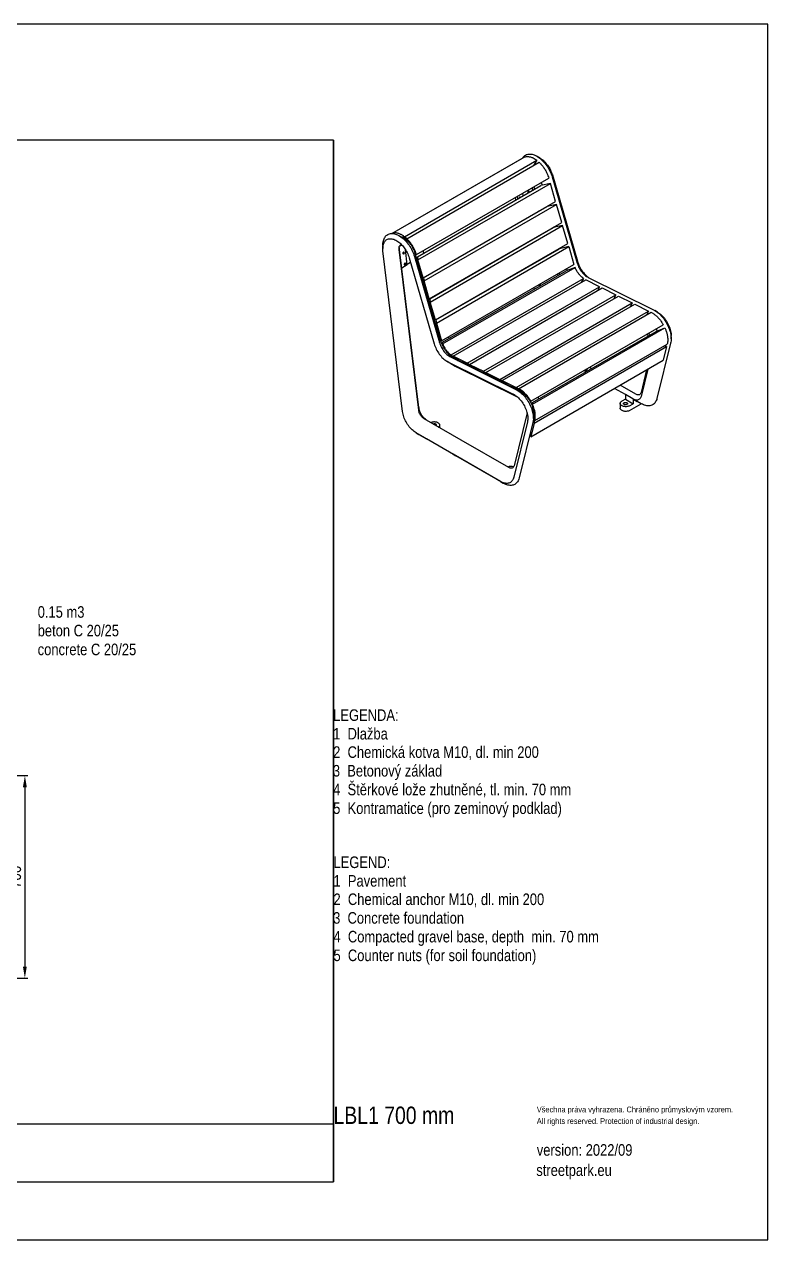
# Model space of a CAD drawing. Header units: millimetres. Extents: x 9253 to 16944, y -1847 to 2353.
# Drawn here: x 14376 to 16944, y -1847 to 2353 of the extents above; entities that cross this region are included whole.
import ezdxf

# ---------------------------------------------------------------- set-up
doc = ezdxf.new("R2010")
doc.units = ezdxf.units.MM
doc.header["$LTSCALE"] = 0.3
doc.layers.add('Nekreslit', color=6, linetype='Continuous', plot=False)
doc.styles.add('SEACAD_Arial', font='arial.ttf', dxfattribs={"width": 0.8})
doc.dimstyles.new('ISO-25', dxfattribs={"dimtxt": 2.1, "dimasz": 2, "dimexe": 0.5, "dimexo": 1.5, "dimtad": 1, "dimdec": 0, "dimtxsty": 'SEACAD_Arial', "dimcen": 2, "dimadec": 0, "dimazin": 0, "dimtfac": 1, "dimtdec": 0, "dimtmove": 0, "dimatfit": 3, "dimfxl": 1, "dimarcsym": 0})

# ---------------------------------------------------------------- blocks, each defined once
blk = doc.blocks.new('*D192')
at = {"color": 0, "lineweight": -2, "transparency": 16777216}
for p, q in [((14207.2, -243.3), (14388.2, -243.3)), ((14378.2, -283.3), (14378.2, -903.3)), ((14207.2, -943.3), (14388.2, -943.3))]:
    blk.add_line(p, q, dxfattribs=at)
at = {"color": 0, "transparency": 16777216}
for points in [[(14371.5, -283.3), (14384.8, -283.3), (14378.2, -243.3)], [(14371.5, -903.3), (14384.8, -903.3), (14378.2, -943.3)]]:
    blk.add_solid(points, dxfattribs=at)
at = {"layer": 'Defpoints', "color": 0, "transparency": 16777216}
for p in [(14177.2, -243.3), (14177.2, -943.3), (14378.2, -943.3)]:
    blk.add_point(p, dxfattribs=at)
at = {"color": 0, "transparency": 16777216, "insert": (14344.2, -593.3), "char_height": 42, "attachment_point": 5, "rotation": 90, "style": 'SEACAD_Arial'}
blk.add_mtext('700', dxfattribs=at)

msp = doc.modelspace()

# ---------------------------------------------------------------- linework, layer by layer
at = {"color": 7, "linetype": 'Continuous', "lineweight": 25}
for p, q in [((15645.5, 1630), (16097.6, 1891)), ((15645.9, 1630.2), (16103.4, 1894.3)), ((16097.6, 1890.9), (16097.6, 1891)), ((16156.9, 1891.6), (16147.4, 1897)), ((15689.7, 1618.9), (16147.2, 1883)), ((15697.6, 1612.1), (16155, 1876.2)), ((16147.2, 1883), (16135.3, 1864.8)), ((15730.8, 1557.2), (16188.3, 1821.3)), ((16162.3, 1806.3), (16165.1, 1796.9)), ((16199.8, 1825.9), (16286.7, 1527.6)), ((16200.5, 1832.4), (16287.4, 1534.1)), ((15734.5, 1549.8), (16161.2, 1796.1)), ((15736.2, 1539), (16193.7, 1803.1)), ((16099.3, 1760.3), (16098.2, 1769.3)), ((16117.1, 1770.6), (16116, 1779.6)), ((16120.5, 1772.6), (16119.4, 1781.5)), ((16133.1, 1779.9), (16130.7, 1788.1)), ((16136.2, 1791.2), (16138.6, 1783)), ((16193.7, 1803.1), (16161.2, 1796.1)), ((16211.7, 1741.2), (16193.7, 1803.1)), ((15754.2, 1477.1), (16211.7, 1741.2)), ((15755.7, 1477), (16182.4, 1723.3)), ((15757.3, 1466.2), (16214.8, 1730.3)), ((16074, 1745.7), (16072.9, 1754.7)), ((16079.1, 1758.2), (16080.2, 1749.3)), ((16214.8, 1730.3), (16182.4, 1723.3)), ((16185.7, 1726.2), (16186.3, 1724.1)), ((16232.9, 1668.4), (16214.8, 1730.3)), ((16108.9, 1680.9), (16108.8, 1681.8)), ((16126.8, 1691.2), (16126.7, 1692.1)), ((16130.2, 1693.1), (16130.1, 1694.1)), ((16154.3, 1707.1), (16154.1, 1707.9)), ((16159.5, 1711.1), (16159.7, 1710.2)), ((15775.4, 1404.3), (16232.9, 1668.4)), ((15776.9, 1404.2), (16203.6, 1650.5)), ((15778.5, 1393.4), (16236, 1657.5)), ((16180.7, 1638.3), (16180.9, 1637.4)), ((16236, 1657.5), (16203.6, 1650.5)), ((16206.8, 1653.4), (16207.4, 1651.3)), ((16254, 1595.6), (16236, 1657.5)), ((15646.6, 1629.8), (15645.9, 1630.2)), ((15692.4, 1610.2), (15671.4, 1622.3)), ((15697.7, 1612.2), (15689.7, 1618.9)), ((16118.6, 1601.4), (16118.5, 1602.4)), ((16136.5, 1611.7), (16136.3, 1612.7)), ((16139.9, 1613.7), (16139.7, 1614.6)), ((16175.5, 1634.3), (16175.2, 1635.1)), ((15614.9, 1589.6), (15614.9, 1578.6)), ((15683, 1014.6), (15615.4, 1570.2)), ((15671.1, 1582.3), (15671.1, 1575.2)), ((15738.7, 1019.6), (15671.1, 1575.2)), ((15738.8, 1028.9), (15671.3, 1583.2)), ((15680.2, 1510.3), (15671.3, 1583.2)), ((15681, 1590.2), (15671.8, 1584.8)), ((15699.3, 1521.4), (15692.8, 1574.7)), ((15725.4, 1565.4), (15727.6, 1566.7)), ((15812.2, 1267.1), (15725.4, 1565.4)), ((15756.8, 1562.6), (15754.4, 1570.8)), ((15796.5, 1331.5), (16254, 1595.6)), ((15798.1, 1331.4), (16224.8, 1577.7)), ((15799.7, 1320.6), (16257.2, 1584.7)), ((16196.7, 1561.5), (16196.4, 1562.3)), ((16201.9, 1565.5), (16202.1, 1564.6)), ((16257.2, 1584.7), (16224.8, 1577.7)), ((16228, 1580.6), (16228.6, 1578.5)), ((16257.2, 1584.7), (16275.2, 1522.8)), ((15699.3, 1521.4), (15680.2, 1510.3)), ((15698.9, 1524.3), (15710.2, 1530.8)), ((15705.6, 1546.6), (15792.4, 1248.4)), ((15723.9, 1551.1), (15810.7, 1252.9)), ((15734.5, 1549.8), (15736.2, 1539)), ((15754.2, 1477.1), (15736.2, 1539)), ((15817.7, 1258.7), (16275.2, 1522.8)), ((15821.3, 1248.7), (16278.8, 1512.8)), ((16128.3, 1522), (16128.2, 1522.9)), ((16146.1, 1532.3), (16146, 1533.2)), ((16149.5, 1534.2), (16149.4, 1535.2)), ((16278.8, 1512.8), (16247.9, 1501.3)), ((15755.7, 1477), (15757.3, 1466.2)), ((15778, 1489.8), (15777.7, 1490.7)), ((15821.3, 1255), (16247.9, 1501.3)), ((15850.7, 1210.5), (16308.2, 1474.6)), ((15858.2, 1205.9), (16315.7, 1470)), ((16308.2, 1474.6), (16299.8, 1460.8)), ((16315.7, 1470), (16315.9, 1469.9)), ((16324.7, 1478.2), (16550.3, 1366.2)), ((15775.4, 1404.3), (15757.3, 1466.2)), ((15906.2, 1182.1), (16363.7, 1446.2)), ((15914.7, 1177.9), (16372.2, 1442)), ((16138.5, 1438.1), (16137.8, 1443.5)), ((16156.3, 1448.4), (16155.7, 1453.8)), ((16159.7, 1450.4), (16159.1, 1455.7)), ((16363.7, 1446.2), (16315.9, 1469.9)), ((16363.7, 1446.2), (16358, 1433.8)), ((16372.2, 1442), (16420.1, 1418.2)), ((15776.9, 1404.2), (15778.5, 1393.4)), ((15796.5, 1331.5), (15778.5, 1393.4)), ((15799.1, 1417), (15798.9, 1417.9)), ((15962.6, 1154.1), (16420.1, 1418.2)), ((15971.1, 1149.9), (16428.6, 1414)), ((16019.1, 1126), (16476.6, 1390.1)), ((16414.5, 1405.8), (16420.1, 1418.2)), ((16428.6, 1414), (16476.6, 1390.1)), ((16476.6, 1390.1), (16470.9, 1377.8)), ((15820.3, 1344.2), (15820.1, 1345.1)), ((16027.5, 1121.8), (16485, 1385.9)), ((16075.5, 1098), (16533, 1362.1)), ((16083.9, 1093.8), (16541.4, 1357.9)), ((16485, 1385.9), (16533, 1362.1)), ((16533, 1362.1), (16527.4, 1349.8)), ((16563.7, 1358.6), (16554.2, 1364.1)), ((15798.1, 1331.4), (15799.7, 1320.6)), ((15799.7, 1320.6), (15817.7, 1258.7)), ((16126.4, 1050.7), (16583.9, 1314.8)), ((16131.6, 1040.5), (16589.1, 1304.6)), ((16558.7, 1291.9), (16589.1, 1304.6)), ((15810.7, 1252.9), (15812.2, 1267.1)), ((15812.2, 1267.1), (15814.9, 1268.6)), ((16132.1, 1045.6), (16558.7, 1291.9)), ((16610.8, 1266.1), (16610.8, 1277.1)), ((15821.3, 1255), (15821.3, 1248.7)), ((16137.9, 975.1), (16595.4, 1239.2)), ((16140, 983.4), (16597.5, 1247.5)), ((16140.1, 984.1), (16597.6, 1248.2)), ((16609.1, 1251.3), (16562, 1060.1)), ((16595.4, 1239.2), (16583.8, 1192.1)), ((16595.4, 1239.2), (16586.2, 1241)), ((16597.6, 1248.2), (16597.5, 1247.5)), ((15836.6, 1188.4), (15864.6, 1172.2)), ((15839.9, 1186.6), (16065.5, 1074.6)), ((15869.9, 1169.4), (15839.9, 1186.6)), ((15846.8, 1213.5), (15858.2, 1204)), ((15848.8, 1203.4), (16074.3, 1091.4)), ((15864, 1199.6), (15850.7, 1210.5)), ((15858.4, 1205.8), (15858.2, 1205.9)), ((15875, 1192.9), (15858.2, 1205.9)), ((15858.3, 1204.1), (15864, 1199.6)), ((15858.4, 1205.8), (15875.1, 1192.8)), ((15906.2, 1182.1), (15858.4, 1205.8)), ((15864, 1199.6), (15865.4, 1200.4)), ((15872.8, 1191.5), (15875.1, 1192.8)), ((15922.9, 1169.1), (15875.1, 1192.8)), ((15922.9, 1169.1), (15906.2, 1182.1)), ((15931.4, 1164.9), (15914.7, 1177.9)), ((15914.7, 1177.9), (15962.6, 1154.1)), ((16126.3, 928), (16583.8, 1192.1)), ((15869.9, 1169.4), (16079.2, 1065.4)), ((15922.9, 1169.1), (15924.7, 1170.1)), ((15931.4, 1164.9), (15979.4, 1141)), ((15962.6, 1154.1), (15979.4, 1141)), ((15987.8, 1136.8), (15971.1, 1149.9)), ((15971.1, 1149.9), (16019.1, 1126)), ((15979.4, 1141), (15981.1, 1142.1)), ((15987.8, 1136.8), (16035.8, 1113)), ((16315.2, 1153), (16309.4, 1156.3)), ((16316.6, 1152.2), (16309.4, 1156.3)), ((16320.9, 1163), (16315.2, 1153)), ((16316.6, 1152.2), (16315.2, 1153)), ((16315.2, 1153), (16316.6, 1152.2)), ((16335.6, 1163.1), (16328.4, 1167.3)), ((16529.9, 1160.9), (16506.8, 1067.4)), ((16526.3, 1158.9), (16507.1, 1080.9)), ((16035.8, 1113), (16019.1, 1126)), ((16044.3, 1108.8), (16027.5, 1121.8)), ((16027.5, 1121.8), (16075.5, 1098)), ((16035.8, 1113), (16037.5, 1114)), ((16044.3, 1108.8), (16092.2, 1085)), ((16092.2, 1085), (16075.5, 1098)), ((16083.9, 1093.8), (16100.6, 1080.8)), ((16100.6, 1080.8), (16083.9, 1093.8)), ((16452.9, 1073.5), (16415.6, 1095)), ((16452.9, 1073.5), (16415.6, 1095)), ((16488.6, 1074.8), (16434.6, 1106)), ((16071.8, 1071), (16065.5, 1074.6)), ((16099.2, 1077.2), (16078.3, 1089.3)), ((16092.2, 1085), (16094, 1086)), ((16096.8, 1078.6), (16100.6, 1080.8)), ((16100.6, 1080.8), (16100.6, 1080.8)), ((16452.9, 1057.5), (16440.6, 1050.4)), ((16479.1, 1058.4), (16452.9, 1073.5)), ((16452.9, 1073.5), (16452.9, 1057.5)), ((16452.9, 1057.5), (16479.8, 1042)), ((16479.8, 1058), (16479.1, 1058.4)), ((16479.8, 1058), (16479.8, 1042)), ((16479.8, 1058), (16493.6, 1050)), ((16492.9, 1050.4), (16493.6, 1050)), ((15738.8, 1028.9), (15738.7, 1019.6)), ((16113.3, 1010.5), (16068.1, 827.4)), ((16131.6, 1040.5), (16132.1, 1045.6)), ((16134.8, 991.3), (16134.8, 1015.5)), ((16134.8, 1006.8), (16137.7, 1008.4)), ((16137.7, 1008.4), (16137.5, 1007.8)), ((16140.1, 984.1), (16137.7, 1008.4)), ((16137.7, 1008.4), (16137.7, 1008.4)), ((16435, 1042.6), (16435, 1026.3)), ((16467.5, 1034.9), (16479.8, 1042)), ((16467.5, 1018.5), (16507.8, 1041.8)), ((16507.8, 1041.8), (16493.6, 1050)), ((16493.6, 1050), (16493.6, 1050)), ((16507.8, 1041.8), (16507.8, 1041.8)), ((15885.7, 916.1), (15757.6, 990)), ((15811.8, 958.7), (15811.8, 967.9)), ((16114.4, 979), (16067.3, 787.8)), ((16133.1, 976.5), (16086, 785.3)), ((16137.9, 975.1), (16126.3, 928)), ((16135.5, 999.5), (16134.8, 996.7)), ((16135.5, 999.5), (16138.2, 1001)), ((16135.5, 999.5), (16137.9, 975.1)), ((16137.5, 1007.8), (16140, 983.4)), ((16140.1, 984.1), (16140, 983.4)), ((15857.7, 867.6), (15729.6, 941.5)), ((15729.6, 941.5), (15739.1, 936)), ((15739.1, 936), (15765.9, 920.5)), ((16124.8, 942.7), (16126.3, 928)), ((15867.2, 862.1), (15765.9, 920.5)), ((16049.6, 821.4), (15885.7, 916.1)), ((16021.6, 772.9), (15857.7, 867.6)), ((15857.7, 867.6), (15867.2, 862.1)), ((16004.9, 782.5), (15867.2, 862.1)), ((16031.1, 767.4), (16004.9, 782.5)), ((16021.6, 772.9), (16031.1, 767.4)), ((16031.1, 767.4), (16031.8, 767)), ((16031.8, 767), (16031.8, 767)), ((16031.8, 767), (16031.8, 767))]:
    msp.add_line(p, q, dxfattribs=at)
at = {"color": 7, "linetype": 'Continuous', "lineweight": 25, "flags": 128}
for points in [[(16097.1, 1890.7), (16098.5, 1892.8), (16100.5, 1895.3), (16102.8, 1897.6), (16105.2, 1899.6), (16107.8, 1901.3), (16110.7, 1902.6), (16113.7, 1903.6), (16116.8, 1904.3), (16120.1, 1904.7), (16123.5, 1904.7), (16127, 1904.4), (16130.6, 1903.8), (16134.3, 1902.8), (16138.1, 1901.5), (16141.9, 1899.9), (16145.7, 1898), (16149.5, 1895.8), (16153.3, 1893.3), (16157.1, 1890.5), (16160.8, 1887.4), (16164.5, 1884.1), (16168.1, 1880.5), (16171.6, 1876.7), (16175, 1872.8), (16178.3, 1868.6), (16181.4, 1864.2), (16184.4, 1859.7), (16187.2, 1855.1), (16189.8, 1850.4), (16192.3, 1845.6), (16194.5, 1840.7), (16196.5, 1835.8), (16198.3, 1830.8), (16199.8, 1825.9)], [(16156.9, 1891.6), (16158, 1890.9), (16161.4, 1888.7), (16164.8, 1886.2), (16168.2, 1883.5), (16171.5, 1880.5), (16174.7, 1877.3), (16177.8, 1873.9), (16180.8, 1870.2), (16183.7, 1866.4), (16186.4, 1862.5), (16189, 1858.4), (16191.4, 1854.2), (16193.7, 1849.9), (16195.7, 1845.6), (16197.5, 1841.2), (16199.1, 1836.8), (16200.5, 1832.4)], [(15614.9, 1589.6), (15614.9, 1593), (15615.3, 1597.2), (15615.9, 1601.2), (15616.7, 1605.1), (15617.8, 1608.7), (15619.1, 1612), (15620.7, 1615.1), (15622.5, 1618), (15624.5, 1620.6), (15626.8, 1622.8), (15629.2, 1624.8), (15631.9, 1626.5), (15634.7, 1627.8), (15637.7, 1628.9), (15640.8, 1629.6), (15644.1, 1629.9), (15647.5, 1630), (15651, 1629.7), (15654.7, 1629), (15658.3, 1628.1), (15662.1, 1626.8), (15665.9, 1625.2), (15669.7, 1623.2), (15673.5, 1621), (15677.3, 1618.5), (15681.1, 1615.7), (15684.9, 1612.6), (15688.6, 1609.3), (15692.2, 1605.8), (15695.7, 1602), (15699.1, 1598), (15702.3, 1593.8), (15705.5, 1589.5), (15708.4, 1585), (15711.2, 1580.3), (15713.9, 1575.6), (15716.3, 1570.8), (15718.5, 1565.9), (15720.5, 1561), (15722.3, 1556.1), (15723.9, 1551.1)], [(15615.4, 1570.2), (15615, 1574.4), (15614.9, 1578.4), (15615, 1582.3), (15615.3, 1586), (15615.9, 1589.5), (15616.8, 1592.9), (15617.8, 1596), (15619.2, 1598.9), (15620.7, 1601.5), (15622.5, 1603.9), (15624.4, 1606), (15626.6, 1607.8), (15629, 1609.3), (15631.5, 1610.5), (15634.2, 1611.4), (15637, 1612), (15640, 1612.2), (15643.1, 1612.2), (15646.2, 1611.8), (15649.5, 1611.1), (15652.8, 1610), (15656.2, 1608.7), (15659.6, 1607.1), (15663, 1605.2), (15666.5, 1603), (15669.8, 1600.5), (15673.2, 1597.7), (15676.5, 1594.7), (15679.7, 1591.5), (15682.8, 1588.1), (15685.8, 1584.5), (15688.7, 1580.7), (15691.4, 1576.8), (15694, 1572.7), (15696.4, 1568.5), (15698.7, 1564.2), (15700.7, 1559.9), (15702.5, 1555.5), (15704.2, 1551), (15705.6, 1546.6)], [(15725.4, 1565.4), (15724.1, 1569.3), (15722.6, 1573.2), (15720.9, 1577.1), (15719, 1581), (15716.9, 1584.7), (15714.6, 1588.4), (15712.1, 1591.9), (15709.5, 1595.2), (15706.8, 1598.3), (15704, 1601.2), (15701, 1603.9), (15698, 1606.4), (15695, 1608.5), (15692.4, 1610.2)], [(15671.1, 1575.2), (15670.9, 1577.9), (15670.9, 1580.4), (15671.2, 1582.8), (15671.8, 1584.9), (15672.6, 1586.8), (15673.6, 1588.5), (15674.9, 1589.9), (15676.4, 1590.9), (15678, 1591.7), (15679.2, 1592)], [(15686.4, 1565.5), (15685.6, 1564.8), (15684.9, 1564), (15684.5, 1562.9), (15684.2, 1561.8), (15684.3, 1560.8), (15684.6, 1559.9), (15685.2, 1559.3), (15685.9, 1559.1), (15686.7, 1559.2), (15687.5, 1559.7), (15688.2, 1560.4), (15688.8, 1561.4), (15689.1, 1562.5), (15689.2, 1563.6), (15689, 1564.6), (15688.6, 1565.3), (15688, 1565.7), (15687.2, 1565.8), (15686.4, 1565.5)], [(15691, 1527.3), (15690.2, 1526.6), (15689.6, 1525.7), (15689.1, 1524.7), (15688.9, 1523.6), (15688.9, 1522.6), (15689.3, 1521.7), (15689.8, 1521.1), (15690.5, 1520.9), (15691.3, 1521), (15692.2, 1521.5), (15692.9, 1522.2), (15693.4, 1523.2), (15693.8, 1524.3), (15693.9, 1525.4), (15693.7, 1526.4), (15693.2, 1527.1), (15692.6, 1527.5), (15691.8, 1527.6), (15691, 1527.3)], [(16286.7, 1527.6), (16288, 1523.5), (16289.6, 1519.4), (16291.3, 1515.3), (16293.3, 1511.3), (16295.5, 1507.3), (16297.9, 1503.5), (16300.5, 1499.8), (16303.2, 1496.3), (16306.1, 1492.9), (16309, 1489.8), (16312.1, 1486.9), (16315.2, 1484.3), (16318.3, 1482), (16321.5, 1479.9), (16324.7, 1478.2)], [(16287.4, 1534.1), (16288.8, 1529.5), (16290.5, 1525), (16292.4, 1520.5), (16294.5, 1516), (16296.8, 1511.6), (16299.3, 1507.3), (16302, 1503.1), (16304.8, 1499.1), (16307.8, 1495.2), (16310.9, 1491.5), (16314.2, 1488), (16317.5, 1484.7), (16320.9, 1481.7), (16324.4, 1478.9), (16326.8, 1477.2)], [(16220.2, 1485.3), (16219.4, 1487.2), (16218.3, 1489.9)], [(16223.4, 1492.9), (16223.6, 1492.5), (16225.3, 1488.2)], [(16249.6, 1508), (16249.7, 1507.6), (16251.7, 1502.7)], [(16541.4, 1357.9), (16541.4, 1357.9), (16541.4, 1357.9), (16541.4, 1357.9), (16541.4, 1357.9), (16541.4, 1357.9), (16541.4, 1357.9), (16541.4, 1357.9), (16541.4, 1357.9)], [(16550.3, 1366.2), (16554.1, 1364.2), (16557.9, 1361.8), (16561.7, 1359.2), (16565.4, 1356.3), (16569.1, 1353.2), (16572.8, 1349.8), (16576.3, 1346.1), (16579.8, 1342.3), (16583.1, 1338.2), (16586.3, 1334), (16589.4, 1329.6), (16592.3, 1325.1), (16595, 1320.5), (16597.6, 1315.7), (16599.9, 1310.9), (16602.1, 1306), (16604, 1301.1), (16605.7, 1296.2), (16607.1, 1291.3), (16608.4, 1286.4), (16609.4, 1281.6), (16610.1, 1276.9), (16610.6, 1272.3), (16610.8, 1267.7), (16610.8, 1263.4), (16610.5, 1259.1), (16609.9, 1255.1), (16609.1, 1251.3)], [(16563.7, 1358.6), (16564, 1358.4), (16567.5, 1356.2), (16571.1, 1353.7), (16574.5, 1350.9), (16578, 1347.8), (16581.3, 1344.5), (16584.5, 1341), (16587.7, 1337.2), (16590.7, 1333.3), (16593.5, 1329.2), (16596.1, 1324.9), (16598.6, 1320.6), (16600.9, 1316.1), (16603, 1311.6), (16604.8, 1307), (16606.4, 1302.5), (16607.8, 1297.9), (16608.9, 1293.4), (16609.8, 1288.9), (16610.4, 1284.5), (16610.7, 1280.2), (16610.8, 1277.1)], [(15857.8, 1198.9), (15855.6, 1200.7), (15851.8, 1203.9), (15848, 1207.3), (15844.4, 1211), (15840.8, 1215), (15837.4, 1219.1), (15834.1, 1223.4), (15830.9, 1227.9), (15827.9, 1232.5), (15825, 1237.2), (15822.4, 1242.1), (15819.9, 1247), (15817.7, 1252), (15815.6, 1257), (15813.8, 1262), (15812.2, 1267.1)], [(15843.5, 1267.8), (15841.8, 1272.1), (15841.6, 1272.5)], [(16532.8, 1285.3), (16534.4, 1282.3), (16536.1, 1278.9)], [(16559, 1300.4), (16560.6, 1297.4), (16562.5, 1293.5), (16562.5, 1293.5)], [(15792.4, 1248.4), (15793.8, 1243.8), (15795.5, 1239.3), (15797.4, 1234.7), (15799.5, 1230.3), (15801.8, 1225.9), (15804.3, 1221.5), (15807, 1217.4), (15809.9, 1213.3), (15812.8, 1209.4), (15816, 1205.7), (15819.2, 1202.2), (15822.5, 1199), (15825.9, 1196), (15829.4, 1193.2), (15832.9, 1190.7), (15836.4, 1188.5), (15839.9, 1186.6)], [(15810.7, 1252.9), (15812, 1248.7), (15813.6, 1244.6), (15815.4, 1240.5), (15817.4, 1236.5), (15819.6, 1232.5), (15822, 1228.7), (15824.5, 1225), (15827.2, 1221.5), (15830.1, 1218.2), (15833, 1215), (15836.1, 1212.2), (15839.2, 1209.6), (15842.4, 1207.2), (15845.6, 1205.2), (15848.8, 1203.4)], [(16597.6, 1248.2), (16597.6, 1248.2), (16597.6, 1248.2), (16597.6, 1248.2), (16597.6, 1248.2), (16597.6, 1248.2), (16597.6, 1248.2), (16597.6, 1248.2), (16597.6, 1248.2)], [(15864.6, 1172.2), (15865.4, 1171.8), (15869.9, 1169.4)], [(16083.9, 1093.8), (16083.9, 1093.8), (16083.9, 1093.8), (16083.9, 1093.8), (16083.9, 1093.8), (16083.9, 1093.8), (16083.9, 1093.8), (16083.9, 1093.8), (16083.9, 1093.8)], [(16065.5, 1074.6), (16069, 1072.7), (16072.6, 1070.5), (16076.1, 1068), (16079.6, 1065.2), (16083, 1062.1), (16086.3, 1058.8), (16089.6, 1055.2), (16092.7, 1051.5), (16095.7, 1047.5), (16098.5, 1043.4), (16101.2, 1039.2), (16103.7, 1034.8), (16105.9, 1030.4), (16108, 1025.9), (16109.8, 1021.3), (16111.5, 1016.7), (16112.8, 1012.1), (16114, 1007.6), (16114.8, 1003.1), (16115.4, 998.8), (16115.8, 994.5), (16115.8, 990.3), (16115.6, 986.4), (16115.2, 982.6), (16114.4, 979)], [(16074.3, 1091.4), (16078.1, 1089.4), (16081.9, 1087), (16085.7, 1084.4), (16089.5, 1081.5), (16093.2, 1078.4), (16096.8, 1075), (16100.4, 1071.3), (16103.8, 1067.5), (16107.2, 1063.5), (16110.4, 1059.2), (16113.4, 1054.9), (16116.3, 1050.3), (16119.1, 1045.7), (16121.6, 1041), (16123.9, 1036.1), (16126.1, 1031.3), (16128, 1026.4), (16129.7, 1021.4), (16131.2, 1016.5), (16132.4, 1011.7), (16133.4, 1006.9), (16134.1, 1002.1), (16134.6, 997.5), (16134.8, 993), (16134.8, 988.6), (16134.5, 984.4), (16133.9, 980.3), (16133.1, 976.5)], [(16134.8, 1015.5), (16134.8, 1016), (16134.7, 1019.6), (16134.2, 1023.4), (16133.5, 1027.2), (16132.6, 1031.1), (16131.4, 1035), (16130, 1039), (16128.4, 1042.9), (16126.5, 1046.8), (16124.4, 1050.5), (16122.2, 1054.2), (16119.8, 1057.8), (16117.2, 1061.2), (16114.5, 1064.4), (16111.7, 1067.4), (16108.8, 1070.1), (16105.8, 1072.7), (16102.8, 1074.9), (16099.8, 1076.9), (16099.2, 1077.2)], [(16154.3, 1058.5), (16152.7, 1061.9), (16151, 1064.9)], [(16467.5, 1034.9), (16465.5, 1033.9), (16463.4, 1033.1), (16461, 1032.4), (16458.5, 1032), (16456, 1031.7), (16453.4, 1031.7), (16450.8, 1031.8), (16448.3, 1032.2), (16445.9, 1032.7), (16443.6, 1033.5), (16441.6, 1034.4), (16439.7, 1035.4), (16438.2, 1036.6), (16436.9, 1037.9), (16435.9, 1039.3), (16435.3, 1040.8), (16435.1, 1042.3), (16435.1, 1043.8), (16435.6, 1045.2), (16436.4, 1046.7), (16437.5, 1048), (16438.9, 1049.3), (16440.6, 1050.4)], [(16506.8, 1067.4), (16506, 1064.9), (16505, 1062.5), (16503.7, 1060.5), (16502.3, 1058.7), (16500.6, 1057.3), (16498.7, 1056.1), (16496.7, 1055.2), (16494.5, 1054.7), (16492.1, 1054.5), (16489.6, 1054.6), (16487.1, 1055.1), (16484.5, 1055.9), (16481.8, 1057), (16479.1, 1058.4)], [(16507.1, 1080.9), (16506.4, 1078.7), (16505.4, 1076.9), (16504.2, 1075.3), (16502.8, 1074), (16501.2, 1073.1), (16499.4, 1072.5), (16497.4, 1072.3), (16495.3, 1072.4), (16493.1, 1072.9), (16490.9, 1073.7), (16488.6, 1074.8)], [(16562, 1060.1), (16560.9, 1056.3), (16559.5, 1052.9), (16558, 1049.6), (16556.1, 1046.7), (16554.1, 1044.1), (16551.8, 1041.7), (16549.3, 1039.7), (16546.6, 1038), (16543.7, 1036.6), (16540.6, 1035.6), (16537.4, 1034.9), (16534, 1034.6), (16530.5, 1034.6), (16526.9, 1034.9), (16523.2, 1035.6), (16519.4, 1036.7), (16515.6, 1038.1), (16511.7, 1039.8), (16507.8, 1041.8)], [(15729.6, 941.5), (15726.1, 943.7), (15722.6, 946.2), (15719.1, 948.9), (15715.7, 951.9), (15712.4, 955.2), (15709.2, 958.7), (15706, 962.4), (15703.1, 966.3), (15700.2, 970.3), (15697.6, 974.5), (15695.1, 978.8), (15692.8, 983.2), (15690.7, 987.7), (15688.8, 992.2), (15687.2, 996.7), (15685.8, 1001.3), (15684.6, 1005.8), (15683.7, 1010.2), (15683, 1014.6)], [(15757.6, 990), (15755.3, 991.5), (15753.1, 993.2), (15750.9, 995.2), (15748.9, 997.5), (15746.9, 999.9), (15745.1, 1002.5), (15743.5, 1005.3), (15742.1, 1008.1), (15740.9, 1011), (15739.9, 1013.9), (15739.2, 1016.8), (15738.7, 1019.6)], [(15766.8, 984.7), (15764.4, 986.2), (15761.7, 988.2), (15759.1, 990.5), (15756.5, 993), (15754, 995.7), (15751.7, 998.6), (15749.5, 1001.7), (15747.4, 1004.9), (15745.6, 1008.2), (15743.9, 1011.6), (15742.4, 1015.1), (15741.2, 1018.6), (15740.1, 1022.1), (15739.4, 1025.5), (15738.8, 1028.9)], [(16467.5, 1018.5), (16465.5, 1017.6), (16463.4, 1016.7), (16461, 1016.1), (16458.5, 1015.6), (16456, 1015.4), (16453.4, 1015.3), (16450.8, 1015.5), (16448.3, 1015.8), (16445.9, 1016.4), (16443.6, 1017.1), (16441.6, 1018), (16439.7, 1019.1), (16438.2, 1020.3), (16436.9, 1021.6), (16435.9, 1023), (16435.3, 1024.4), (16435.1, 1025.9), (16435, 1026.3)], [(16448.4, 1039.4), (16447.4, 1040.1), (16446.7, 1040.9), (16446.4, 1041.8), (16446.4, 1042.7), (16446.7, 1043.6), (16447.4, 1044.4), (16448.4, 1045.1), (16449.6, 1045.6), (16451, 1046), (16452.6, 1046.2), (16454.1, 1046.2), (16455.6, 1046), (16457.1, 1045.6), (16458.3, 1045.1), (16459.3, 1044.4), (16459.9, 1043.6), (16460.3, 1042.7), (16460.3, 1041.8), (16459.9, 1040.9), (16459.3, 1040.1), (16458.3, 1039.4), (16457.1, 1038.8), (16455.6, 1038.4), (16454.1, 1038.2), (16452.6, 1038.2), (16451, 1038.4), (16449.6, 1038.8), (16448.4, 1039.4)], [(15807.7, 961.1), (15807.9, 961.2), (15809.4, 962.5), (15810.5, 963.9), (15811.3, 965.3), (15811.7, 966.8), (15811.8, 968.3), (15811.5, 969.7), (15810.9, 971.2), (15810, 972.6), (15808.7, 973.9), (15807.1, 975.1), (15805.3, 976.1), (15803.2, 977), (15801, 977.8), (15798.6, 978.3), (15796, 978.7), (15793.5, 978.8), (15790.9, 978.8), (15788.3, 978.5), (15785.8, 978.1), (15783.5, 977.4), (15781.3, 976.6), (15781, 976.5)], [(15799.2, 966), (15799.4, 966.1), (15800.1, 967), (15800.5, 967.8), (15800.5, 968.7), (15800.1, 969.6), (15799.4, 970.4), (15798.5, 971.1), (15797.2, 971.7), (15795.8, 972.1), (15794.3, 972.3), (15792.7, 972.3), (15791.2, 972.1), (15789.8, 971.7), (15789.5, 971.6)], [(16140.1, 984.1), (16140.1, 984.1), (16140.1, 984.1), (16140.1, 984.1), (16140.1, 984.1), (16140.1, 984.1), (16140.1, 984.1), (16140.1, 984.1), (16140.1, 984.1)], [(15739.1, 936), (15739.1, 936), (15739.1, 936), (15739.1, 936), (15739.1, 936), (15739.1, 936), (15739.1, 936), (15739.1, 936), (15739.1, 936)], [(16068.1, 827.4), (16067.4, 825.3), (16066.5, 823.4), (16065.3, 821.9), (16063.8, 820.6), (16062.2, 819.7), (16060.4, 819.1), (16058.4, 818.8), (16056.3, 819), (16054.2, 819.4), (16051.9, 820.3), (16049.6, 821.4)], [(16067.3, 787.8), (16066.3, 784.5), (16065.1, 781.4), (16063.7, 778.6), (16062, 776.1), (16060.1, 773.8), (16058, 771.8), (16055.7, 770.1), (16053.2, 768.8), (16050.6, 767.7), (16047.8, 767), (16044.8, 766.6), (16041.7, 766.5), (16038.6, 766.8), (16035.3, 767.4), (16031.9, 768.3), (16028.5, 769.5), (16025.1, 771.1), (16021.6, 772.9)], [(16086, 785.3), (16084.9, 781.6), (16083.6, 778.1), (16082, 774.9), (16080.2, 771.9), (16078.1, 769.3), (16075.8, 766.9), (16073.3, 764.9), (16070.6, 763.2), (16067.7, 761.8), (16064.6, 760.8), (16061.4, 760.1), (16058, 759.8), (16054.5, 759.8), (16050.9, 760.1), (16047.2, 760.8), (16043.4, 761.9), (16039.6, 763.3), (16035.7, 765), (16031.8, 767)]]:
    msp.add_lwpolyline(points, dxfattribs=at)
at = {"color": 7, "linetype": 'Continuous', "lineweight": 25}
for centre, radius, start, end in [((16089.6, 1751.8), 4.8, 123.8003, 178.378), ((16087.9, 1754.4), 1.79, 13.949, 123.8551), ((16467.7, 1248.8), 68.9, 23.2418, 29.2604), ((16058.7, 795.1), 30.3, 74.3047, 112.9829), ((16068.4, 832.1), 74.7, 240.0017, 240.6277)]:
    msp.add_arc(centre, radius, start, end, dxfattribs=at)
for points, knots in [([(16103.4, 1894.3), (16104.4, 1894.6), (16106.4, 1895.3), (16109.6, 1896), (16113, 1896.3), (16116.7, 1896.2), (16120.7, 1895.7), (16125, 1894.7), (16129.5, 1893.2), (16134.7, 1891), (16140.6, 1887.7), (16145, 1884.5), (16147.2, 1883)], [0, 0, 0, 0, 0.081866, 0.163733, 0.24731, 0.330888, 0.426734, 0.52258, 0.621211, 0.719842, 0.858884, 1, 1, 1, 1]), ([(16155, 1876.2), (16156.3, 1875), (16158.7, 1872.6), (16162.2, 1868.8), (16165.6, 1864.7), (16169.1, 1860.1), (16172.5, 1855.2), (16175.9, 1849.7), (16179.1, 1844.1), (16182.4, 1837.4), (16185.6, 1829.8), (16187.4, 1824.2), (16188.3, 1821.3)], [0, 0, 0, 0, 0.081868, 0.163736, 0.247315, 0.330894, 0.42674, 0.522586, 0.621217, 0.719848, 0.858887, 1, 1, 1, 1]), ([(15689.7, 1618.9), (15688.4, 1619.8), (15685.9, 1621.7), (15682, 1624.2), (15678.1, 1626.3), (15674, 1628.3), (15669.8, 1629.9), (15665.4, 1631.2), (15661.1, 1632), (15656.3, 1632.3), (15651.1, 1631.9), (15647.7, 1630.7), (15645.9, 1630.2)], [0, 0, 0, 0, 0.081867, 0.163733, 0.247311, 0.330889, 0.426735, 0.522581, 0.621212, 0.719842, 0.858884, 1, 1, 1, 1]), ([(15698.8, 1610.8), (15698.2, 1611.2), (15695.9, 1612.8), (15692.6, 1614.4), (15689, 1615.9), (15686.1, 1616.7), (15683.2, 1617.2), (15681.2, 1617.4), (15680.2, 1617.3), (15680.1, 1617.3)], [0, 0, 0, 0, 0.088485, 0.35502, 0.507968, 0.660915, 0.818307, 0.975698, 1, 1, 1, 1]), ([(15730.8, 1557.2), (15730.3, 1558.9), (15729.3, 1562.2), (15727.5, 1567.2), (15725.4, 1572.2), (15722.9, 1577.4), (15720.1, 1582.8), (15716.8, 1588.3), (15713.3, 1593.7), (15708.9, 1599.6), (15703.7, 1605.9), (15699.6, 1610), (15697.6, 1612.1)], [0, 0, 0, 0, 0.081881, 0.163762, 0.247356, 0.330949, 0.426795, 0.522641, 0.621272, 0.719903, 0.858915, 1, 1, 1, 1]), ([(16308.2, 1474.6), (16306.3, 1476), (16302.5, 1479), (16297.7, 1483.7), (16293.9, 1488), (16290.9, 1491.7), (16288.1, 1495.6), (16285, 1500.4), (16281.8, 1506.1), (16279.8, 1510.6), (16278.8, 1512.8)], [0, 0, 0, 0, 0.1614343, 0.32624, 0.4207769, 0.5153137, 0.6125971, 0.7098804, 0.8537559, 1, 1, 1, 1]), ([(16541.4, 1357.9), (16542.7, 1357.3), (16545.3, 1355.9), (16549.1, 1353.5), (16553, 1350.8), (16557, 1347.6), (16561.2, 1344), (16565.5, 1339.7), (16569.6, 1335.1), (16574.2, 1329.5), (16579.1, 1322.8), (16582.3, 1317.5), (16583.9, 1314.8)], [0, 0, 0, 0, 0.081875, 0.163749, 0.247335, 0.330922, 0.426772, 0.522622, 0.621257, 0.719892, 0.858909, 1, 1, 1, 1]), ([(16589.1, 1304.6), (16589.8, 1303), (16591.2, 1299.7), (16593.1, 1294.7), (16594.8, 1289.7), (16596.3, 1284.4), (16597.6, 1278.9), (16598.5, 1273.3), (16599.1, 1267.7), (16599.3, 1261.5), (16599, 1254.8), (16598.1, 1250.4), (16597.6, 1248.2)], [0, 0, 0, 0, 0.081883, 0.163766, 0.247361, 0.330957, 0.426807, 0.522657, 0.621292, 0.719926, 0.858927, 1, 1, 1, 1]), ([(15821.3, 1248.7), (15822.4, 1246.2), (15824.7, 1241.2), (15828.3, 1235.1), (15831.6, 1230.1), (15834.4, 1226.3), (15837.5, 1222.6), (15841.2, 1218.6), (15845.6, 1214.4), (15849, 1211.8), (15850.7, 1210.5)], [0, 0, 0, 0, 0.161434, 0.326239, 0.420776, 0.515313, 0.612596, 0.70988, 0.853756, 1, 1, 1, 1]), ([(16126.4, 1050.7), (16125.5, 1052.2), (16123.6, 1055.4), (16120.6, 1059.9), (16117.5, 1064.4), (16114, 1068.9), (16110.1, 1073.3), (16105.9, 1077.7), (16101.5, 1081.8), (16096.4, 1086.1), (16090.5, 1090.3), (16086.1, 1092.7), (16083.9, 1093.8)], [0, 0, 0, 0, 0.081883, 0.163766, 0.247361, 0.330956, 0.426806, 0.522656, 0.621291, 0.719926, 0.858927, 1, 1, 1, 1]), ([(16105.7, 1077.9), (16105.4, 1078), (16103.8, 1079.2), (16102.1, 1080.1), (16100.6, 1080.8)], [0, 0, 0, 0, 0.1319729, 1, 1, 1, 1]), ([(16140.1, 984.1), (16140.4, 985.4), (16141, 987.9), (16141.5, 992), (16141.7, 996.4), (16141.7, 1001.1), (16141.4, 1006.3), (16140.6, 1011.9), (16139.5, 1017.7), (16137.7, 1024.4), (16135.2, 1032.1), (16132.8, 1037.7), (16131.6, 1040.5)], [0, 0, 0, 0, 0.081875, 0.163749, 0.247335, 0.330921, 0.426772, 0.522622, 0.621257, 0.719891, 0.858909, 1, 1, 1, 1]), ([(16137.7, 1008.4), (16138, 1010.1), (16138.7, 1013.6), (16138.9, 1017.8), (16138.7, 1020.2), (16138.7, 1020.5)], [0, 0, 0, 0, 0.457445, 0.924439, 1, 1, 1, 1])]:
    msp.add_open_spline(points, degree=3, knots=knots, dxfattribs=at)
at = {"layer": 'Nekreslit'}
for p, q in [((15444.4, 1953), (15444.4, -1647)), ((11404.4, -1447), (15444.4, -1447))]:
    msp.add_line(p, q, dxfattribs=at)
at = {"layer": 'Nekreslit', "color": 3}
msp.add_lwpolyline([(11004.4, -1847), (16944.4, -1847), (16944.4, 2353), (11004.4, 2353)], close=True, dxfattribs=at)
at = {"layer": 'Nekreslit'}
msp.add_lwpolyline([(11404.4, -1647), (15444.4, -1647), (15444.4, 1953), (11404.4, 1953)], close=True, dxfattribs=at)

# ---------------------------------------------------------------- texts
at = {"style": 'SEACAD_Arial', "width": 0.8}
for s, height, p in [('0.15 m3', 40, (14422.5, 302.3)), ('beton C 20/25', 40, (14422.5, 238)), ('concrete C 20/25', 40, (14422.5, 172.8)), ('LEGENDA:', 40, (15443.3, -54.2)), ('1  Dlažba', 40, (15443.3, -118.4)), ('2  Chemická kotva M10, dl. min 200', 40, (15443.3, -182)), ('3  Betonový základ', 40, (15442.2, -246.5)), ('4  Štěrkové lože zhutněné, tl. min. 70 mm', 40, (15443.3, -311.2)), ('5  Kontramatice (pro zeminový podklad)', 40, (15443.3, -375.8)), ('LEGEND:', 40, (15444.4, -562.7)), ('1  Pavement', 40, (15444.4, -626.9)), ('2  Chemical anchor M10, dl. min 200', 40, (15444.4, -690.5)), ('3  Concrete foundation', 40, (15443.2, -755)), ('4  Compacted gravel base, depth  min. 70 mm', 40, (15444.4, -819.7)), ('5  Counter nuts (for soil foundation)', 40, (15444.4, -884.3)), ('Všechna práva vyhrazena. Chráněno průmyslovým vzorem.', 20, (16146.7, -1407)), ('LBL1 700 mm ', 60, (15444.4, -1447)), ('All rights reserved. Protection of industrial design.', 20, (16146.7, -1447)), ('version: 2022/09', 40, (16146.7, -1556.8)), ('streetpark.eu', 40, (16145.1, -1626.7))]:
    msp.add_text(s, height=height, dxfattribs=at).set_placement(p)

# ---------------------------------------------------------------- dimensions: what is measured, and where the dimension line sits
dim = msp.add_linear_dim(base=(14378.2, -943.3), p1=(14177.2, -243.3), p2=(14177.2, -943.3), angle=90, dimstyle='ISO-25')
dim.commit()
dim.dimension.update_dxf_attribs({"geometry": '*D192', "text_midpoint": (14378.2, -593.3), "dimtype": 160})

doc.saveas('drawing.dxf')
